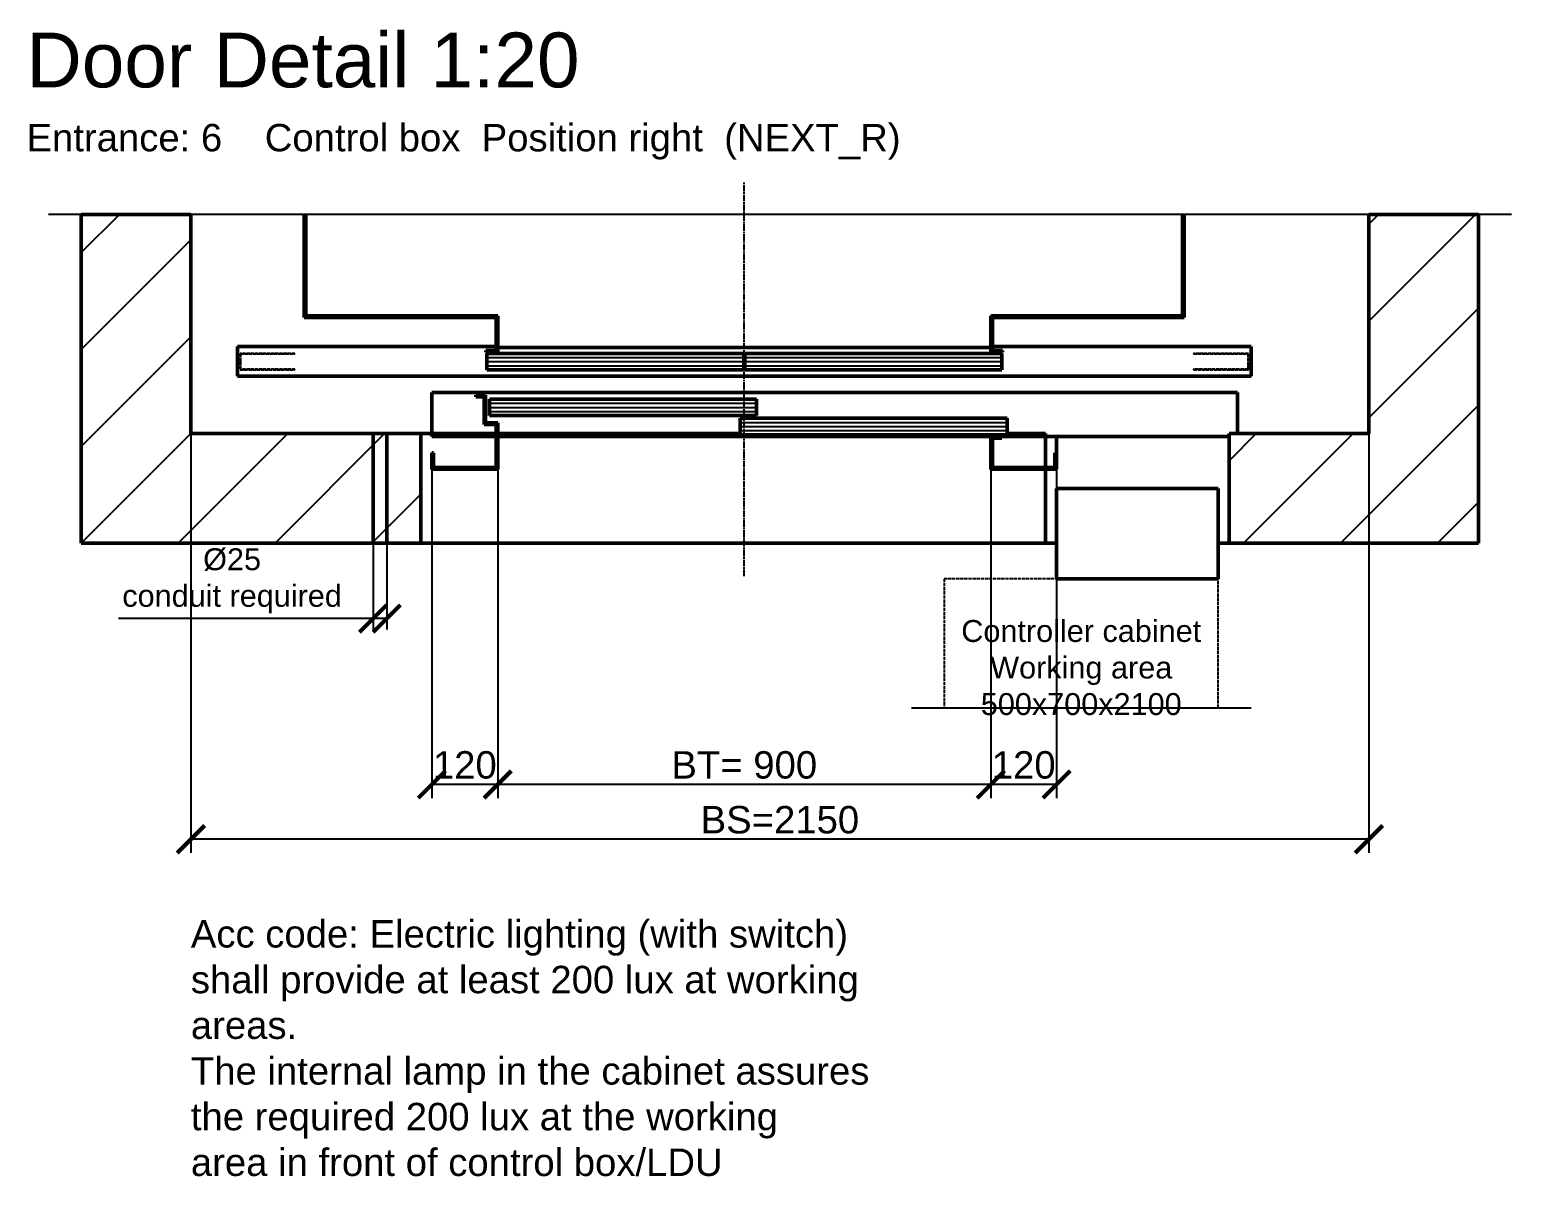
# Model space of a CAD drawing. Header units: millimetres. Extents: x -9546 to 173314, y -46180 to 27253.
# Drawn here: x 6 to 2710, y 0 to 2092 of the extents above; entities that cross this region are included whole.
import ezdxf

# ---------------------------------------------------------------- set-up
doc = ezdxf.new("R2010")
doc.units = ezdxf.units.MM
doc.linetypes.add('AM_ISO02W050', pattern=[7.5, 6, -1.5])
doc.linetypes.add('AM_ISO08W050', pattern=[18, 12, -1.5, 3, -1.5])
for name, color, linetype, lineweight in [('AM_0', 7, 'Continuous', 50), ('AM_8', 1, 'Continuous', 25), ('LDCar-AM_0', 7, 'Continuous', 50), ('LDCar-AM_3', 6, 'AM_ISO02W050', 25), ('LDCar-AM_4', 3, 'Continuous', 25), ('LDCar-AM_8', 1, 'Continuous', 25), ('LDHallButton-AM_0', 7, 'Continuous', 50), ('LDHallButton-AM_3', 6, 'AM_ISO02W050', 25), ('LDShaft-AM_0', 7, 'Continuous', 50), ('LDShaft-AM_5', 3, 'Continuous', 25), ('LDShaft-AM_7', 4, 'AM_ISO08W050', 25)]:
    doc.layers.add(name, color=color, linetype=linetype, lineweight=lineweight)
doc.styles.add('LD', font='ARIALUNI.ttf')
doc.styles.get("Standard").update_dxf_attribs({"font": 'ARIALUNI.ttf'})
doc.dimstyles.new('LIFT', dxfattribs={"dimtxt": 2.5, "dimasz": 2.5, "dimexe": 1.25, "dimexo": 0, "dimgap": 0.5, "dimtad": 1, "dimdec": 0, "dimzin": 1, "dimdsep": 46, "dimtxsty": 'LD', "dimblk": 'ARCHTICK', "dimcen": 0, "dimdle": 1, "dimclrd": 3, "dimclre": 3, "dimclrt": 4, "dimadec": 0, "dimazin": 0, "dimtp": 0.1, "dimtm": 0.1, "dimtfac": 0.71, "dimtdec": 0, "dimtix": 1, "dimtmove": 0, "dimatfit": 3, "dimfxl": 1, "dimtolj": 1, "dimarcsym": 0})
doc.dimstyles.new('LIFT$0', dxfattribs={"dimtxt": 2.5, "dimasz": 2.5, "dimexe": 1.25, "dimexo": 0, "dimgap": 0.5, "dimtad": 1, "dimdec": 0, "dimzin": 1, "dimdsep": 46, "dimtxsty": 'LD', "dimblk1": 'ARCHTICK', "dimblk2": 'ARCHTICK', "dimsah": 1, "dimcen": 0, "dimdle": 1, "dimclrd": 3, "dimclre": 3, "dimclrt": 4, "dimadec": 0, "dimazin": 0, "dimtp": 0.1, "dimtm": 0.1, "dimtfac": 0.71, "dimtdec": 0, "dimtix": 1, "dimtmove": 0, "dimatfit": 3, "dimfxl": 1, "dimtolj": 1, "dimarcsym": 0})

# ---------------------------------------------------------------- blocks, each defined once
blk = doc.blocks.new('LD_20260309153702_00000021')
at = {"layer": 'LDCar-AM_4'}
blk.add_line((2410, 400), (-260, 400), dxfattribs=at)
blk = doc.blocks.new('LD_20260309153702_00000022')
at = {"layer": 'LDCar-AM_4'}
blk.add_line((1315, -500), (1935, -500), dxfattribs=at)
blk = doc.blocks.new('LD_20260309153702_00000026')
at = {"layer": 'AM_8'}
for p, q in [((-200, 330.3), (-130.3, 400)), ((2150, 205.5), (2344.5, 400)), ((2150, 382.2), (2167.8, 400)), ((-200, 153.6), (0, 353.6)), ((2150, 28.7), (2350, 228.7)), ((-200, -23.2), (0, 176.8)), ((2098.1, -200), (2350, 51.9)), ((-200, -200), (0, 0)), ((-23.2, -200), (176.8, 0)), ((153.6, -200), (353.6, 0)), ((1895, -49.5), (1944.5, 0)), ((1921.3, -200), (2121.3, 0)), ((330.3, -200), (420, -110.3)), ((2274.9, -200), (2350, -124.9))]:
    blk.add_line(p, q, dxfattribs=at)
blk = doc.blocks.new('LD_20260309153702_00000027')
at = {"layer": 'LDShaft-AM_0'}
for p, q in [((0, 400), (-200, 400)), ((-200, 400), (-200, -200)), ((0, 400), (0, 0)), ((0, 0), (0, 400)), ((2150, 0), (2150, 400)), ((2350, 400), (2150, 400)), ((2150, 400), (2150, 0)), ((2350, -200), (2350, 400)), ((0, 0), (440, 0)), ((420, 0), (0, 0)), ((420, -200), (420, 0)), ((2150, 0), (1895, 0)), ((1895, 0), (1895, -200)), ((1895, -80), (1895, -5)), ((1910, 0), (2150, 0)), ((1895, -200), (1895, -80)), ((-200, -200), (0, -200)), ((0, -200), (420, -200)), ((1560, -200), (1580, -200)), ((1875, -200), (1895, -200)), ((1895, -200), (2150, -200)), ((2150, -200), (2350, -200))]:
    blk.add_line(p, q, dxfattribs=at)
blk = doc.blocks.new('LD_20260309153702_0000002A')
at = {"layer": 'LDShaft-AM_0'}
for p, q in [((557, 0), (420, 0)), ((420, 0), (420, -80)), ((1002.55, 0), (560, 0)), ((1560, 0), (1489.95, 0)), ((1560, -62), (1560, 0)), ((420, -80), (420, -200)), ((1560, -80), (1560, -65)), ((1560, -200), (1560, -80)), ((420, -200), (1560, -200))]:
    blk.add_line(p, q, dxfattribs=at)
blk = doc.blocks.new('LD_20260309153702_0000002B')
at = {"layer": 'LDCar-AM_0'}
for p, q in [((900, 140), (-570, 140)), ((-570, 140), (-570, 60)), ((900, 65), (900, 140)), ((-472, 135), (-490, 135)), ((-490, 135), (-490, 132)), ((-490, 132), (-475, 132)), ((-475, 132), (-475, 82)), ((-472, 85), (-472, 135)), ((22.45, 128), (-464.95, 128)), ((-464.95, 128), (-464.95, 98)), ((22.45, 98), (22.45, 128)), ((-475, 82), (-453, 82)), ((-450, 85), (-472, 85)), ((-464.95, 98), (22.45, 98)), ((-453, 82), (-453, 3)), ((-450, 0), (-450, 85)), ((479.95, 93), (-7.45, 93)), ((-7.45, 93), (-7.45, 63)), ((479.95, 63), (479.95, 93)), ((-570, 60), (-453, 60)), ((-450, 60), (885, 60)), ((-7.45, 63), (479.95, 63)), ((470, 60), (450, 60)), ((450, 60), (450, 0)), ((453, 57), (470, 57)), ((453, 3), (453, 57)), ((470, 57), (470, 60)), ((570, 60), (550, 60)), ((570, 30), (570, 60)), ((-567, 30), (-570, 30)), ((-570, 30), (-570, 0)), ((-567, 3), (-567, 30)), ((570, 30), (567, 30)), ((567, 30), (567, 3)), ((570, 0), (570, 30)), ((-570, 0), (-450, 0)), ((-453, 3), (-567, 3)), ((450, 0), (570, 0)), ((567, 3), (453, 3))]:
    blk.add_line(p, q, dxfattribs=at)
at = {"layer": 'LDCar-AM_8'}
for p, q in [((-465, 120.5), (22.5, 120.5)), ((-465, 113), (22.5, 113)), ((-465, 105.5), (22.5, 105.5)), ((-7.5, 85.5), (480, 85.5)), ((-7.5, 78), (480, 78)), ((-7.5, 70.5), (480, 70.5))]:
    blk.add_line(p, q, dxfattribs=at)
blk = doc.blocks.new('LD_20260309153702_0000002C')
at = {"layer": 'LDHallButton-AM_0'}
for p, q in [((-315, 100), (-315, -47)), ((-20, 100), (-315, 100)), ((-20, -47), (-20, 100)), ((-315.01, -47), (-315.01, -65)), ((-315, -47), (-315.01, -47)), ((-19.99, -47), (-20, -47)), ((-19.99, -65), (-19.99, -47)), ((-315.01, -65), (-19.99, -65))]:
    blk.add_line(p, q, dxfattribs=at)
at = {"layer": 'LDHallButton-AM_3'}
for p, q in [((-520, -65), (-520, -300)), ((-20, -65), (-520, -65)), ((-20, -300), (-20, -65))]:
    blk.add_line(p, q, dxfattribs=at)
blk = doc.blocks.new('LD_20260309153702_0000002F')
at = {"layer": 'LDCar-AM_0'}
for p, q in [((-803, -515), (-803, -703)), ((-800, -700), (-800, -515)), ((800, -515), (800, -700)), ((803, -703), (803, -515)), ((-803, -703), (-800, -703)), ((-450, -700), (-800, -700)), ((-800, -703), (-453, -703)), ((-453, -703), (-453, -763.5)), ((-450, -766.5), (-450, -700)), ((800, -700), (450, -700)), ((450, -700), (450, -766.5)), ((453, -703), (803, -703)), ((453, -763.5), (453, -703)), ((-453, -763.5), (-471.5, -763.5)), ((-471.5, -763.5), (-471.5, -766.5)), ((-471.5, -766.5), (-450, -766.5)), ((-450, -757.5), (450, -757.5)), ((450, -766.5), (471.5, -766.5)), ((471.5, -763.5), (453, -763.5)), ((471.5, -766.5), (471.5, -763.5))]:
    blk.add_line(p, q, dxfattribs=at)
blk = doc.blocks.new('LD_20260309153702_00000030')
at = {"layer": 'LDCar-AM_0'}
for p, q in [((-453, 54), (-925, 54)), ((-925, 54), (-925, 0)), ((-1.05, 41.5), (-469.95, 41.5)), ((-469.95, 41.5), (-469.95, 11.5)), ((-1.05, 11.5), (-1.05, 41.5)), ((469.95, 41.5), (1.05, 41.5)), ((1.05, 41.5), (1.05, 11.5)), ((925, 54), (453, 54)), ((469.95, 11.5), (469.95, 41.5)), ((925, 0), (925, 54)), ((-925, 0), (925, 0)), ((-469.95, 11.5), (-1.05, 11.5)), ((1.05, 11.5), (469.95, 11.5))]:
    blk.add_line(p, q, dxfattribs=at)
at = {"layer": 'LDCar-AM_3'}
for p, q in [((-820, 41.5), (-920, 41.5)), ((-920, 41.5), (-920, 11.5)), ((-919, 40.5), (-820, 40.5)), ((-919, 12.5), (-919, 40.5)), ((-820, 40.5), (-820, 41.5)), ((920, 41.5), (820, 41.5)), ((820, 41.5), (820, 40.5)), ((820, 40.5), (919, 40.5)), ((919, 40.5), (919, 12.5)), ((920, 11.5), (920, 41.5)), ((-920, 11.5), (-820, 11.5)), ((-820, 12.5), (-919, 12.5)), ((-820, 11.5), (-820, 12.5)), ((919, 12.5), (820, 12.5)), ((820, 12.5), (820, 11.5)), ((820, 11.5), (920, 11.5))]:
    blk.add_line(p, q, dxfattribs=at)
at = {"layer": 'LDCar-AM_8'}
for p, q in [((-470, 34), (-1, 34)), ((1, 34), (470, 34)), ((-470, 26.5), (-1, 26.5)), ((-470, 19), (-1, 19)), ((1, 26.5), (470, 26.5)), ((1, 19), (470, 19))]:
    blk.add_line(p, q, dxfattribs=at)
blk = doc.blocks.new('LD_20260309153702_00000031')
at = {"layer": 'LDShaft-AM_7'}
blk.add_line((0, -1175), (0, -455), dxfattribs=at)
blk = doc.blocks.new('_ArchTick')
at = {"color": 0, "linetype": 'ByBlock', "const_width": 0.15}
blk.add_lwpolyline([(-0.5, -0.5), (0.5, 0.5)], dxfattribs=at)
blk = doc.blocks.new('*D234')
at = {"layer": 'LDShaft-AM_5', "color": 3, "transparency": 16777216}
for p, q in [((740, 1290), (740, 690)), ((860, 1290), (860, 690)), ((860, 715), (740, 715))]:
    blk.add_line(p, q, dxfattribs=at)
for p in [(740, 1289.8), (860, 1289.8)]:
    blk.add_point(p, dxfattribs=at)
at = {"layer": 'LDShaft-AM_5', "color": 3, "transparency": 16777216, "xscale": 50, "yscale": 50, "zscale": 50}
blk.add_blockref('_ArchTick', (740, 715), dxfattribs=at)
at = {"layer": 'LDShaft-AM_5', "color": 4, "transparency": 16777216, "insert": (800, 725), "char_height": 50, "attachment_point": 8, "style": 'LD'}
blk.add_mtext('120', dxfattribs=at)
blk = doc.blocks.new('_NONE')
blk = doc.blocks.new('*D235')
at = {"layer": 'LDShaft-AM_5', "color": 3, "transparency": 16777216}
for p, q in [((300, 1355), (300, 590)), ((2450, 1355), (2450, 590)), ((2450, 615), (300, 615))]:
    blk.add_line(p, q, dxfattribs=at)
for p in [(300, 1354.8), (2450, 1354.8)]:
    blk.add_point(p, dxfattribs=at)
at = {"layer": 'LDShaft-AM_5', "color": 3, "transparency": 16777216, "xscale": 50, "yscale": 50, "zscale": 50, "rotation": 180}
blk.add_blockref('_ArchTick', (300, 615), dxfattribs=at)
at = {"layer": 'LDShaft-AM_5', "color": 3, "transparency": 16777216, "xscale": 50, "yscale": 50, "zscale": 50}
blk.add_blockref('_ArchTick', (2450, 615), dxfattribs=at)
at = {"layer": 'LDShaft-AM_5', "color": 4, "transparency": 16777216, "insert": (1375, 625), "char_height": 50, "attachment_point": 8, "style": 'LD'}
blk.add_mtext('BS=2150', dxfattribs=at)
blk = doc.blocks.new('*D236')
at = {"layer": 'LDShaft-AM_5', "color": 3, "transparency": 16777216}
for p, q in [((860, 1290), (860, 690)), ((1760, 1290), (1760, 690)), ((1760, 715), (860, 715))]:
    blk.add_line(p, q, dxfattribs=at)
for p in [(860, 1289.8), (1760, 1289.8)]:
    blk.add_point(p, dxfattribs=at)
at = {"layer": 'LDShaft-AM_5', "color": 3, "transparency": 16777216, "xscale": 50, "yscale": 50, "zscale": 50, "rotation": 180}
blk.add_blockref('_ArchTick', (860, 715), dxfattribs=at)
at = {"layer": 'LDShaft-AM_5', "color": 3, "transparency": 16777216, "xscale": 50, "yscale": 50, "zscale": 50}
blk.add_blockref('_ArchTick', (1760, 715), dxfattribs=at)
at = {"layer": 'LDShaft-AM_5', "color": 4, "transparency": 16777216, "insert": (1310, 725), "char_height": 50, "attachment_point": 8, "style": 'LD'}
blk.add_mtext('BT= 900', dxfattribs=at)
blk = doc.blocks.new('*D237')
at = {"layer": 'LDShaft-AM_5', "color": 3, "transparency": 16777216}
for p, q in [((1760, 1290), (1760, 690)), ((1880, 1290), (1880, 690)), ((1880, 715), (1760, 715))]:
    blk.add_line(p, q, dxfattribs=at)
for p in [(1760, 1289.8), (1880, 1289.8)]:
    blk.add_point(p, dxfattribs=at)
at = {"layer": 'LDShaft-AM_5', "color": 3, "transparency": 16777216, "xscale": 50, "yscale": 50, "zscale": 50, "rotation": 180}
blk.add_blockref('_ArchTick', (1880, 715), dxfattribs=at)
at = {"layer": 'LDShaft-AM_5', "color": 4, "transparency": 16777216, "insert": (1820, 725), "char_height": 50, "attachment_point": 8, "style": 'LD'}
blk.add_mtext('120', dxfattribs=at)
blk = doc.blocks.new('*D2689')
at = {"layer": 'Defpoints', "color": 0, "transparency": 16777216}
for p in [(632.5, 1155), (657.5, 1155), (657.5, 1017.5)]:
    blk.add_point(p, dxfattribs=at)
at = {"layer": 'LDShaft-AM_5', "color": 3, "lineweight": -2, "transparency": 16777216}
for p, q in [((632.5, 1155), (632.5, 997.5)), ((657.5, 1155), (657.5, 997.5)), ((632.5, 1017.5), (167.9, 1017.5)), ((657.5, 1017.5), (612.5, 1017.5))]:
    blk.add_line(p, q, dxfattribs=at)
at = {"layer": 'LDShaft-AM_5', "color": 3, "lineweight": -2, "transparency": 16777216, "xscale": 50, "yscale": 50, "zscale": 50, "rotation": 180}
blk.add_blockref('_ArchTick', (632.5, 1017.5), dxfattribs=at)
at = {"layer": 'LDShaft-AM_5', "color": 3, "lineweight": -2, "transparency": 16777216, "xscale": 50, "yscale": 50, "zscale": 50}
blk.add_blockref('_ArchTick', (657.5, 1017.5), dxfattribs=at)
at = {"layer": 'LDShaft-AM_5', "color": 4, "transparency": 16777216, "insert": (375.2, 1086.5), "char_height": 40, "attachment_point": 5, "style": 'LD'}
blk.add_mtext('\\A1;%%C25 \\Pconduit required', dxfattribs=at)

msp = doc.modelspace()

# ---------------------------------------------------------------- linework, layer by layer
at = {"layer": 'AM_0'}
msp.add_lwpolyline([(632.5, 1355), (657.5, 1355), (657.5, 1155), (632.5, 1155)], close=True, dxfattribs=at)

# ---------------------------------------------------------------- block references
for name, p in [('LD_20260309153702_00000031', (1310, 2270)), ('LD_20260309153702_00000021', (300, 1355)), ('LD_20260309153702_00000026', (300, 1355)), ('LD_20260309153702_00000027', (300, 1355)), ('LD_20260309153702_0000002F', (1310, 2270)), ('LD_20260309153702_00000030', (1310, 1460)), ('LD_20260309153702_0000002B', (1310, 1290)), ('LD_20260309153702_0000002A', (300, 1355)), ('LD_20260309153702_0000002C', (2195, 1155)), ('LD_20260309153702_00000022', (300, 1355))]:
    msp.add_blockref(name, p)

# ---------------------------------------------------------------- texts
at = {"layer": 'LDShaft-AM_0', "style": 'LD'}
for s, insert, char_height, attachment_point in [('\\fArial Unicode MS|b0|i0;\\l\\C256;Door Detail 1:20\\P\\H0.5x;\\SEntrance: 6    Control box  Position right  (NEXT_R)', (0, 1855), 100, 7), ('\\fArial Unicode MS|b0|i0;\\l\\C256;Controller cabinet\\PWorking area\\P500x700x2100', (1925, 1015), 40, 2)]:
    msp.add_mtext(s, dxfattribs=dict(at, insert=insert, char_height=char_height, attachment_point=attachment_point))
at = {"layer": 'LDShaft-AM_0', "insert": (300, 0), "char_height": 50, "width": 235920, "attachment_point": 7}
msp.add_mtext('{\\fArial Unicode MS|b0|i0|c0|p34;Acc code: Electric lighting (with switch) \\Pshall provide at least 200 lux at working \\Pareas.\\PThe internal lamp in the cabinet assures \\Pthe required 200 lux at the working \\Parea in front of control box/LDU}', dxfattribs=at)

# ---------------------------------------------------------------- dimensions: what is measured, and where the dimension line sits
at = {"layer": 'LDShaft-AM_5'}
for base, p1, p2, text, picture, middle in [((1375, 615), (300, 1355), (2450, 1355), 'BS=<>', '*D235', (1375, 615)), ((1310, 715), (860, 1290), (1760, 1290), 'BT= <>', '*D236', (1310, 715))]:
    dim = msp.add_linear_dim(base=base, p1=p1, p2=p2, text=text, dimstyle='LIFT', override={"dimscale": 20, "dimtxt": 2.5, "dimtix": 1}, dxfattribs=at)
    dim.commit()
    dim.dimension.update_dxf_attribs({"geometry": picture, "text_midpoint": middle})
for base, p1, p2, override, picture, middle in [((800, 715), (740, 1290), (860, 1290), {"dimscale": 20, "dimtxt": 2.5, "dimblk2": 'NONE', "dimtix": 1}, '*D234', (800, 715)), ((1820, 715), (1760, 1290), (1880, 1290), {"dimscale": 20, "dimtxt": 2.5, "dimblk1": 'NONE', "dimtix": 1}, '*D237', (1820, 715))]:
    dim = msp.add_linear_dim(base=base, p1=p1, p2=p2, dimstyle='LIFT', override=override, dxfattribs=at)
    dim.commit()
    dim.dimension.update_dxf_attribs({"geometry": picture, "text_midpoint": middle})
dim = msp.add_linear_dim(base=(657.5, 1017.5), p1=(632.5, 1155), p2=(657.5, 1155), text='%%C<> \\Pconduit required', dimstyle='LIFT$0', override={"dimscale": 20, "dimtxt": 2, "dimexe": 1, "dimblk": 'ArchTick', "dimsah": 0}, dxfattribs=at)
dim.commit()
dim.dimension.update_dxf_attribs({"geometry": '*D2689', "text_midpoint": (375.2, 1017.5), "dimtype": 160})

doc.saveas('drawing.dxf')
